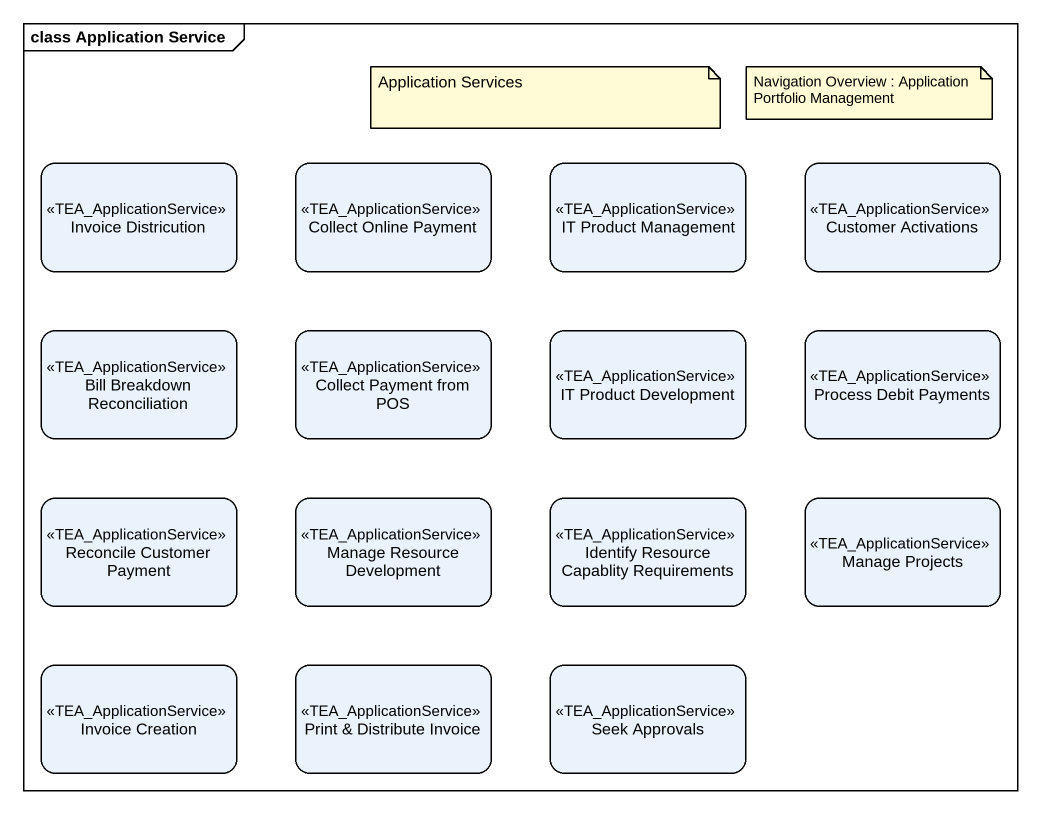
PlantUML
@startuml
mainframe class Application Service
hide empty description
state "Invoice Districution" as Invoice_Districution <<TEA_ApplicationService>>
state "Collect Online Payment" as Collect_Online_Payment <<TEA_ApplicationService>>
state "IT Product Management" as IT_Product_Management <<TEA_ApplicationService>>
state "Customer Activations" as Customer_Activations <<TEA_ApplicationService>>
state "Bill Breakdown Reconciliation" as Bill_Breakdown <<TEA_ApplicationService>>
state "Collect Payment from POS" as Collect_Payment_from_POS <<TEA_ApplicationService>>
state "IT Product Development" as IT_Product_Development <<TEA_ApplicationService>>
state "Process Debit Payments" as Process_Debit_Payments <<TEA_ApplicationService>>
state "Reconcile Customer Payment" as Reconcile_Customer_Payment <<TEA_ApplicationService>>
state "Manage Resource Development" as Manage_Resource_Development <<TEA_ApplicationService>>
state "Identify Resource Capablity Requirements" as Identify_Resource_Capablity <<TEA_ApplicationService>>
state "Manage Projects" as Manage_Projects <<TEA_ApplicationService>>
state "Invoice Creation" as Invoice_Creation <<TEA_ApplicationService>>
state "Print & Distribute Invoice" as Print_Distribute_Invoice <<TEA_ApplicationService>>
state "Seek Approvals" as Seek_Approvals <<TEA_ApplicationService>>
note as N1
  Application Services
end note
note as N2
  Navigation Overview : Application Portfolio Management
end note
@enduml
